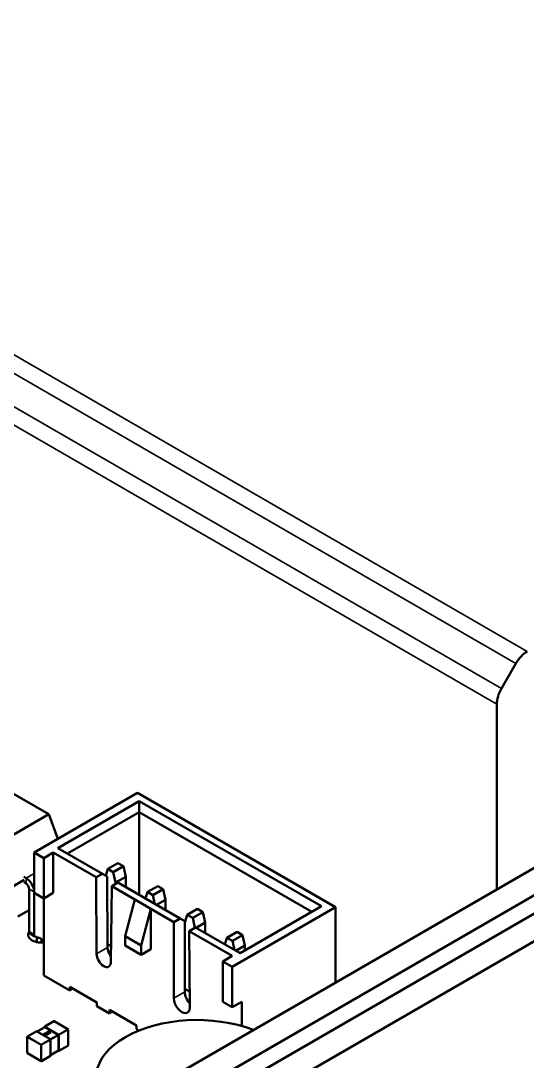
# Model space of a CAD drawing. Header units: millimetres. Extents: x -106 to 841, y -50 to 594.
# Drawn here: x 635.33 to 657.86, y 244.85 to 291.12 of the extents above; entities that cross this region are included whole.
import ezdxf

# ---------------------------------------------------------------- set-up
doc = ezdxf.new("R2010")
doc.units = ezdxf.units.MM
doc.layers.add('Visible (ISO)', color=7, linetype='Continuous', lineweight=50)
doc.layers.add('Visible Narrow (ISO)', color=7, linetype='Continuous', lineweight=35)

msp = doc.modelspace()

# ---------------------------------------------------------------- linework, layer by layer
at = {"layer": 'Visible (ISO)'}
for p, q in [((615.495, 227.593), (677.862, 263.6)), ((615.495, 226.776), (677.862, 262.783)), ((657.361, 262.547), (656.715, 261.428)), ((616.556, 226.164), (678.922, 262.171)), ((656.508, 252.496), (656.508, 260.731)), ((667.185, 258.66), (619.031, 230.859)), ((636.57, 255.833), (632.752, 258.037)), ((640.52, 256.788), (635.924, 254.134)), ((636.977, 254.334), (640.598, 256.424)), ((649.331, 251.701), (640.52, 256.788)), ((640.598, 256.424), (648.701, 251.746)), ((640.598, 255.934), (640.598, 256.424)), ((637.402, 254.089), (640.598, 255.934)), ((640.598, 255.934), (640.598, 252.244)), ((640.598, 255.934), (648.277, 251.501)), ((631.168, 252.714), (636.57, 255.833)), ((636.98, 254.744), (636.57, 255.833)), ((636.348, 253.889), (635.924, 254.134)), ((635.924, 254.134), (635.924, 252.338)), ((636.772, 254.134), (636.348, 253.889)), ((638.681, 253.032), (636.772, 254.134)), ((636.772, 254.134), (636.772, 252.338)), ((638.957, 253.191), (636.977, 254.334)), ((636.348, 253.889), (636.348, 252.093)), ((639.65, 253.665), (639.198, 253.403)), ((639.891, 253.526), (639.65, 253.665)), ((638.957, 253.191), (638.681, 253.032)), ((638.957, 253.191), (639.171, 253.068)), ((639.198, 253.403), (639.106, 253.105)), ((639.438, 253.264), (639.198, 253.403)), ((639.891, 253.526), (639.438, 253.264)), ((639.544, 252.795), (639.438, 253.264)), ((639.997, 253.056), (639.891, 253.526)), ((634.865, 252.562), (635.482, 252.918)), ((635.458, 253.054), (635.559, 252.995)), ((635.458, 252.809), (635.559, 252.75)), ((638.681, 253.032), (638.699, 249.631)), ((639.171, 253.068), (639.187, 249.913)), ((639.647, 252.793), (639.371, 252.634)), ((639.997, 253.056), (639.544, 252.795)), ((639.544, 252.734), (639.544, 252.795)), ((642.412, 251.197), (639.647, 252.793)), ((639.997, 252.591), (639.997, 253.056)), ((635.701, 252.505), (635.701, 250.617)), ((635.913, 252.383), (635.913, 250.494)), ((636.348, 252.093), (635.924, 252.338)), ((636.772, 252.338), (636.348, 252.093)), ((639.371, 252.634), (639.336, 249.261)), ((640.4, 252.04), (639.371, 252.634)), ((640.965, 252.383), (640.874, 252.084)), ((641.418, 252.644), (640.965, 252.383)), ((641.206, 252.244), (640.965, 252.383)), ((641.658, 252.505), (641.206, 252.244)), ((641.297, 251.84), (641.206, 252.244)), ((641.658, 252.505), (641.418, 252.644)), ((641.764, 252.036), (641.658, 252.505)), ((636.348, 252.093), (636.348, 248.664)), ((640.4, 252.04), (639.975, 250.407)), ((640.4, 252.04), (641.107, 251.631)), ((641.764, 252.036), (641.361, 251.803)), ((641.764, 251.57), (641.764, 252.036)), ((648.701, 251.746), (645.081, 249.656)), ((635.192, 251.281), (635.701, 251.575)), ((641.107, 251.631), (640.683, 249.998)), ((642.136, 251.037), (641.107, 251.631)), ((641.107, 251.631), (641.107, 249.835)), ((642.733, 251.362), (642.627, 251.015)), ((643.186, 251.623), (642.733, 251.362)), ((642.974, 251.223), (642.733, 251.362)), ((643.426, 251.485), (642.974, 251.223)), ((643.426, 251.485), (643.186, 251.623)), ((643.532, 251.015), (643.426, 251.485)), ((644.734, 249.047), (649.331, 251.701)), ((649.331, 248.352), (649.331, 251.701)), ((642.412, 251.197), (642.136, 251.037)), ((642.136, 251.037), (642.136, 247.649)), ((642.412, 251.197), (642.624, 251.074)), ((642.624, 251.074), (642.624, 247.931)), ((642.627, 251.015), (642.627, 248.076)), ((643.101, 250.799), (642.825, 250.639)), ((643.073, 250.783), (642.974, 251.223)), ((645.081, 249.656), (643.101, 250.799)), ((643.532, 251.015), (643.129, 250.782)), ((643.532, 250.55), (643.532, 251.015)), ((635.742, 250.525), (635.954, 250.403)), ((635.967, 250.397), (636.252, 250.301)), ((636.04, 250.372), (636.04, 250.148)), ((639.975, 250.407), (640.683, 249.998)), ((639.975, 250.407), (639.975, 249.998)), ((642.627, 250.517), (642.624, 250.519)), ((644.734, 249.537), (642.825, 250.639)), ((642.825, 250.639), (642.843, 247.243)), ((644.501, 250.341), (644.41, 250.043)), ((644.954, 250.603), (644.501, 250.341)), ((644.741, 250.203), (644.501, 250.341)), ((645.194, 250.464), (644.741, 250.203)), ((645.194, 250.464), (644.954, 250.603)), ((645.3, 249.994), (645.194, 250.464)), ((636.252, 250.301), (636.252, 250.126)), ((639.186, 250.062), (639.343, 249.972)), ((639.975, 249.998), (640.683, 249.59)), ((640.683, 249.998), (640.683, 249.59)), ((642.627, 250.141), (642.624, 250.139)), ((644.833, 249.799), (644.741, 250.203)), ((645.3, 249.994), (644.897, 249.762)), ((645.3, 249.782), (645.3, 249.994)), ((640.683, 249.59), (641.107, 249.835)), ((644.31, 249.292), (644.734, 249.537)), ((644.734, 249.047), (644.31, 249.292)), ((644.31, 249.292), (644.31, 247.496)), ((644.734, 249.047), (644.734, 247.251)), ((636.348, 248.664), (637.501, 247.998)), ((637.501, 247.998), (637.501, 248.161)), ((638.703, 247.467), (637.501, 248.161)), ((637.642, 248.08), (637.501, 247.998)), ((642.627, 248.076), (642.839, 247.953)), ((638.703, 247.304), (638.703, 247.467)), ((638.703, 247.304), (639.268, 246.977)), ((639.268, 246.977), (639.268, 247.141)), ((640.47, 246.447), (639.268, 247.141)), ((644.734, 247.251), (644.31, 247.496)), ((645.159, 247.496), (644.734, 247.251)), ((645.159, 246.418), (645.159, 247.496)), ((639.41, 247.059), (639.268, 246.977)), ((635.616, 245.949), (636.014, 246.178)), ((636.642, 245.826), (636.032, 246.178)), ((636.049, 246.168), (636.394, 246.367)), ((636.384, 246.381), (636.384, 246.362)), ((636.394, 246.398), (636.791, 246.627)), ((636.986, 246.029), (636.403, 246.366)), ((636.597, 246.199), (636.505, 246.146)), ((636.537, 246.145), (636.584, 246.173)), ((636.539, 246.143), (636.584, 246.169)), ((636.584, 246.173), (636.584, 246.169)), ((636.584, 246.173), (636.599, 246.157)), ((636.584, 246.169), (636.596, 246.156)), ((636.657, 246.135), (636.597, 246.199)), ((636.81, 246.627), (637.42, 246.275)), ((637.429, 246.259), (637.429, 245.555)), ((640.47, 246.283), (640.47, 246.447)), ((640.47, 246.283), (640.585, 246.217)), ((635.606, 245.932), (635.606, 245.228)), ((636.326, 246.042), (636.301, 246.028)), ((636.301, 246.028), (636.301, 246.024)), ((636.301, 246.028), (636.313, 246.016)), ((636.301, 246.024), (636.304, 246.021)), ((636.374, 245.991), (636.326, 246.042)), ((636.415, 246.094), (636.35, 246.056)), ((636.35, 246.056), (636.35, 246.052)), ((636.35, 246.056), (636.362, 246.044)), ((636.35, 246.052), (636.362, 246.04)), ((636.362, 246.044), (636.402, 246.068)), ((636.362, 246.04), (636.402, 246.064)), ((636.362, 246.044), (636.362, 246.04)), ((636.4, 246.006), (636.374, 245.991)), ((636.417, 246.052), (636.381, 246.031)), ((636.381, 246.031), (636.381, 246.027)), ((636.381, 246.031), (636.392, 246.019)), ((636.381, 246.027), (636.392, 246.015)), ((636.382, 245.976), (636.475, 246.03)), ((636.385, 245.974), (636.475, 246.026)), ((636.392, 246.019), (636.428, 246.04)), ((636.392, 246.015), (636.428, 246.036)), ((636.392, 246.019), (636.392, 246.015)), ((636.439, 246.028), (636.4, 246.006)), ((636.402, 246.068), (636.402, 246.064)), ((636.402, 246.068), (636.417, 246.052)), ((636.402, 246.064), (636.415, 246.05)), ((636.475, 246.03), (636.415, 246.094)), ((636.446, 246.112), (636.425, 246.1)), ((636.425, 246.1), (636.425, 246.095)), ((636.425, 246.1), (636.485, 246.036)), ((636.425, 246.095), (636.485, 246.032)), ((636.428, 246.04), (636.428, 246.036)), ((636.428, 246.04), (636.439, 246.028)), ((636.428, 246.036), (636.437, 246.027)), ((636.501, 246.055), (636.446, 246.112)), ((636.487, 246.136), (636.465, 246.123)), ((636.465, 246.123), (636.465, 246.118)), ((636.465, 246.123), (636.501, 246.055)), ((636.465, 246.118), (636.496, 246.061)), ((636.475, 246.03), (636.475, 246.026)), ((636.485, 246.036), (636.523, 246.058)), ((636.485, 246.032), (636.523, 246.054)), ((636.485, 246.036), (636.485, 246.032)), ((636.559, 246.089), (636.487, 246.136)), ((636.523, 246.058), (636.492, 246.11)), ((636.492, 246.11), (636.55, 246.073)), ((636.496, 246.104), (636.55, 246.069)), ((636.505, 246.146), (636.505, 246.142)), ((636.505, 246.146), (636.559, 246.089)), ((636.505, 246.142), (636.549, 246.096)), ((636.523, 246.058), (636.523, 246.054)), ((636.586, 246.094), (636.537, 246.145)), ((636.55, 246.073), (636.586, 246.094)), ((636.55, 246.069), (636.586, 246.09)), ((636.55, 246.073), (636.55, 246.069)), ((636.599, 246.157), (636.563, 246.136)), ((636.563, 246.136), (636.563, 246.132)), ((636.563, 246.136), (636.574, 246.124)), ((636.563, 246.132), (636.574, 246.12)), ((636.574, 246.124), (636.61, 246.145)), ((636.574, 246.12), (636.61, 246.141)), ((636.574, 246.124), (636.574, 246.12)), ((636.621, 246.134), (636.583, 246.111)), ((636.583, 246.111), (636.583, 246.107)), ((636.583, 246.111), (636.594, 246.099)), ((636.583, 246.107), (636.594, 246.095)), ((636.586, 246.094), (636.586, 246.09)), ((636.594, 246.099), (636.657, 246.135)), ((636.594, 246.095), (636.657, 246.131)), ((636.594, 246.099), (636.594, 246.095)), ((636.61, 246.145), (636.61, 246.141)), ((636.61, 246.145), (636.621, 246.134)), ((636.61, 246.141), (636.619, 246.132)), ((636.652, 245.106), (636.652, 245.81)), ((636.657, 246.135), (636.657, 246.131)), ((637, 246.022), (636.996, 246.02)), ((637, 245.333), (637, 246.006)), ((636.652, 245.125), (636.996, 245.324)), ((637.004, 245.309), (636.986, 245.319)), ((637.022, 245.309), (637.42, 245.538)), ((635.616, 245.212), (636.226, 244.86)), ((636.244, 244.86), (636.642, 245.089))]:
    msp.add_line(p, q, dxfattribs=at)
for centre, start, end in [((636.023, 246.162), 60, 120), ((636.403, 246.381), 120, 180), ((636.801, 246.611), 60, 120), ((637.411, 246.259), 0, 60), ((635.625, 245.932), 120, 180), ((636.633, 245.81), 0, 60), ((637.013, 245.325), 240, 300), ((637.411, 245.555), 300, 0), ((635.625, 245.228), 180, 240), ((636.235, 244.876), 240, 300), ((636.633, 245.106), 300, 0)]:
    msp.add_arc(centre, 0.0187, start, end, dxfattribs=at)
for centre, major_axis, start_param, end_param in [((657.861, 262.259), (0.5, 0.866), 0.785398, 1.570796), ((657.215, 261.139), (0.5, 0.866), 1.570796, 2.356194), ((635.559, 252.587), (-0.25, 0.433), 3.926991, 5.497787), ((635.559, 252.587), (-0.1, 0.173), 3.926991, 5.497787), ((636.25, 250.472), (-0.6, 0), 5.867784, 8.018535), ((635.842, 250.698), (-0.1, -0.173), 5.497787, 6.283185), ((636.054, 250.576), (-0.1, -0.173), 5.497787, 6.398945), ((639.505, 249.731), (0.225, -0.39), 3.933015, 4.945018), ((639.017, 249.449), (0.225, -0.39), 3.933015, 7.056544), ((642.489, 247.445), (0.25, -0.433), 3.926991, 7.074608), ((642.977, 247.727), (0.25, -0.433), 3.926991, 5.105038), ((643.165, 244.088), (-4.5, 0), 4.119831, 6.875744), ((636.403, 246.381), (-0.0132, 0.0229), 1.570796, 1.868048), ((637.013, 245.325), (0.0132, -0.0229), 4.415138, 4.712389)]:
    msp.add_ellipse(centre, major_axis=major_axis, ratio=0.57735, start_param=start_param, end_param=end_param, dxfattribs=at)
for points in [[(636.394, 246.367), (636.396, 246.368), (636.399, 246.368), (636.403, 246.366)], [(636.986, 246.029), (636.99, 246.027), (636.993, 246.023), (636.996, 246.02)], [(636.996, 246.02), (636.998, 246.015), (637, 246.01), (637, 246.006)], [(637, 245.333), (637, 245.329), (636.998, 245.325), (636.996, 245.324)]]:
    msp.add_open_spline(points, degree=3, dxfattribs=at)
at = {"layer": 'Visible Narrow (ISO)'}
for p, q in [((657.861, 263.075), (608.364, 291.653)), ((607.864, 291.125), (657.361, 262.547)), ((656.715, 261.428), (607.217, 290.005)), ((607.01, 289.308), (656.508, 260.731)), ((635.559, 252.995), (635.924, 253.206)), ((635.559, 252.75), (635.559, 252.995)), ((635.701, 252.505), (635.913, 252.383)), ((635.913, 252.383), (635.924, 252.389)), ((635.701, 250.617), (635.913, 250.494)), ((638.699, 249.631), (639.187, 249.913)), ((642.136, 247.649), (642.624, 247.931)), ((636.023, 246.177), (635.625, 245.948)), ((636.633, 245.825), (636.023, 246.177)), ((636.403, 246.366), (636.055, 246.165)), ((636.801, 246.626), (636.403, 246.397)), ((636.403, 246.397), (637.013, 246.045)), ((637.411, 246.274), (636.801, 246.626)), ((637.013, 246.045), (637.411, 246.274)), ((637.424, 246.251), (637.026, 246.022)), ((637.424, 245.547), (637.424, 246.251)), ((636.222, 245.573), (635.612, 245.925)), ((635.612, 245.925), (635.612, 245.22)), ((635.625, 245.948), (636.235, 245.595)), ((636.235, 245.595), (636.633, 245.825)), ((636.646, 245.802), (636.248, 245.573)), ((636.638, 245.828), (636.986, 246.029)), ((636.646, 245.098), (636.646, 245.802)), ((637, 246.006), (636.652, 245.805)), ((637.026, 246.022), (637.026, 245.317)), ((636.222, 244.868), (636.222, 245.573)), ((636.248, 245.573), (636.248, 244.868)), ((636.652, 245.132), (637, 245.333)), ((637.026, 245.317), (637.424, 245.547)), ((635.612, 245.22), (636.222, 244.868)), ((636.248, 244.868), (636.646, 245.098))]:
    msp.add_line(p, q, dxfattribs=at)
for centre, major_axis, start_param, end_param in [((636.023, 246.162), (-0.0094, 0.0162), 5.497787, 6.283185), ((636.023, 246.162), (0.0094, 0.0162), 0, 0.785398), ((636.403, 246.381), (-0.0187, 0), 0, 0.785398), ((636.403, 246.381), (0.0094, 0.0162), 0.785398, 2.356194), ((636.403, 246.381), (-0.0094, 0.0162), 5.497787, 6.283185), ((636.801, 246.611), (-0.0094, 0.0162), 5.497787, 6.283185), ((636.801, 246.611), (0.0094, 0.0162), 0, 0.785398), ((637.411, 246.259), (0.0094, 0.0162), 0, 0.785398), ((637.411, 246.259), (-0.0094, 0.0162), 3.926991, 5.497787), ((637.411, 246.259), (0.0187, 0), 5.497787, 6.283185), ((635.625, 245.932), (-0.0187, 0), 0, 0.785398), ((635.625, 245.932), (-0.0094, -0.0162), 3.926991, 5.497787), ((635.625, 245.932), (-0.0094, 0.0162), 5.497787, 6.283185), ((636.633, 245.81), (0.0094, 0.0162), 0, 0.785398), ((636.633, 245.81), (-0.0094, 0.0162), 3.926991, 5.497787), ((636.633, 245.81), (0.0187, 0), 5.497787, 6.283185), ((637.013, 246.029), (-0.0094, -0.0162), 3.926991, 5.497787), ((637.013, 246.029), (-0.0187, 0), 0.785398, 2.356195), ((637.013, 246.029), (-0.0094, 0.0162), 3.926991, 5.497787), ((636.235, 245.58), (0.0094, 0.0162), 0.785398, 2.356194), ((636.235, 245.58), (0.0187, 0), 3.926991, 5.497787), ((636.235, 245.58), (-0.0094, 0.0162), 3.926991, 5.497787), ((637.013, 245.325), (-0.0094, -0.0162), 5.497787, 6.283185), ((637.013, 245.325), (-0.0187, 0), 0.785398, 2.356195), ((637.013, 245.325), (0.0094, -0.0162), 0, 0.785398), ((637.411, 245.555), (0.0094, -0.0162), 0, 0.785398), ((637.411, 245.555), (0.0187, 0), 5.497787, 6.283185), ((635.625, 245.228), (-0.0187, 0), 0, 0.785398), ((635.625, 245.228), (-0.0094, -0.0162), 5.497787, 6.283185), ((636.235, 244.876), (-0.0094, -0.0162), 5.497787, 6.283185), ((636.235, 244.876), (0.0187, 0), 3.926991, 5.497787), ((636.235, 244.876), (0.0094, -0.0162), 0, 0.785398), ((636.633, 245.106), (0.0094, -0.0162), 0, 0.785398), ((636.633, 245.106), (0.0187, 0), 5.497787, 6.283185)]:
    msp.add_ellipse(centre, major_axis=major_axis, ratio=0.57735, start_param=start_param, end_param=end_param, dxfattribs=at)

doc.saveas('drawing.dxf')
